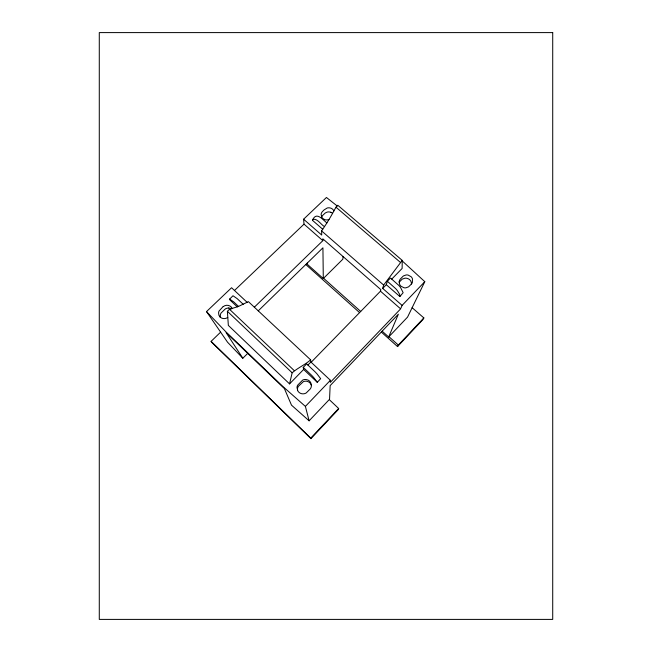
<?xml version="1.0" encoding="UTF-8"?>
<svg xmlns="http://www.w3.org/2000/svg" width="652" height="652" viewBox="0 0 652 652"><rect width="100%" height="100%" fill="white"/><g stroke="black" fill="none" stroke-linecap="round" stroke-linejoin="round"><path stroke-width="0.98" d="M321.591 230.889A209.471 209.471 0 0 0 335.177 208.575L337.785 205.266L402.235 260.392L402.129 268.461L391.738 279.113M329.545 399.277L330.156 385.609L398.364 314.199L388.673 336.994L382.153 331.167M303.636 369.448L317.296 382.317L320.654 378.682L317.068 373.955A71.109 71.109 0 0 0 314.998 371.762L306.652 363.873L303.245 367.369L303.636 369.448L289.553 383.889L228.339 325.405L227.385 311.322L229.504 309.284L238.55 306.407L248.404 301.64L310.629 359.855L310.89 362.015L330.393 380.279L330.303 382.39L400.63 308.869L380.466 291.191L380.89 289.684L322.822 238.819L322.846 240.661L254.337 307.198M317.296 382.317L313.669 377.475A75.216 75.216 0 0 0 310.865 374.566L303.245 367.369M343.05 256.538L342.846 259.194L323.294 278.559L307.353 264.321L307.255 263.098M247.678 353.425L242.829 358.233L226.114 332.642L284.402 388.584L291.501 405.153L309.113 420.809L329.244 399.594L338.649 408.478L338.502 409.334L310.939 438.641L212.332 342.911L211.101 341.363L220.62 332.145M289.553 383.889L292.153 372.805C297.752 367.875 304.949 364.851 310.629 359.855M400.923 308.184L402.105 305.389L382.691 288.396L383.653 285.063L402.235 260.392M386.302 284.696L387.345 281.24L390.483 278.029L398.739 285.332A26.129 26.129 0 0 1 400.597 287.548L403.148 292.675L399.888 296.538L386.302 284.696L382.691 288.396M402.227 260.93L424.802 281.68L407.549 317.116L388.673 336.994M399.888 296.538L399.627 294.313L397.475 290.784A26.789 26.789 0 0 0 395.601 288.559L387.345 281.24M381.306 332.055L397.541 346.571L398.323 345.055L423.857 317.923L412.129 307.695M423.857 317.923L422.814 319.7L397.541 346.571M399.187 282.194L402.178 279.162L404.884 278.2A6.822 6.822 0 0 1 406.905 278.314L408.331 278.795A5.452 5.452 0 0 1 411.436 283.987M243.237 304.321L238.591 299.961A51.842 51.842 0 0 0 237.026 298.534L232.984 295.755L229.504 299.244A1.85 1.85 0 0 0 229.691 299.724L237.295 306.905M310.939 438.641L310.768 438.111L338.649 408.478M309.113 420.809L305.389 406.4L330.393 380.279M402.105 305.389L424.802 281.68M307.915 365.063L310.89 362.015M311.159 362.267L380.466 291.191M258.249 310.857L322.927 247.817L323.294 278.559M234.484 290.482L304.011 224.149L303.604 219.211L326.448 197.475L337.117 205.91M229.545 299.048L233.612 301.811A55.314 55.314 0 0 1 235.168 303.245L238.534 306.416M242.829 358.233L227.524 342.186L206.505 311.591L231.566 287.744L247.141 302.332M223.163 306.53L219.023 311.077A6.17 6.17 0 0 0 218.591 312.976L218.933 315.291L220.148 317.043M228.591 308.037L228.249 308.046A6.471 6.471 0 0 0 225.315 308.934L221.109 312.984A5.949 5.949 0 0 0 220.319 315.079L220.409 317.271M330.825 212.267L329.244 211.933A6.667 6.667 0 0 0 327.141 212.12L325.291 212.951L322.699 215.388A4.98 4.98 0 0 0 321.607 216.912M335.878 207.1L400.336 262.332M326.913 222.894C323.376 220.498 316.807 211.329 312.936 219.333C317.605 218.33 321.037 224.867 324.533 226.603M312.601 220.441L322.748 229.284M383.653 285.063L321.632 230.922L321.697 235.046L303.604 219.211M304.011 224.149L322.846 240.661M305.389 406.4L282.699 386.334L225.967 331.909L206.505 311.591M323.579 278.274L360.711 311.452M388.959 336.693L398.323 345.055M305.796 264.516L359.578 312.618M229.504 309.284L294.272 370.646M227.385 311.322L292.161 372.805M211.101 341.363L310.768 438.111M232.185 308.616L232.006 308.217A4.76 4.76 0 0 0 231.436 307.32M297.524 390.344L297.467 388.975A6.202 6.202 0 0 1 298.331 386.351L303.408 381.624A6.39 6.39 0 0 1 306.293 381.2L307.116 381.33A5.811 5.811 0 0 1 311.387 385.405M329.024 219.414A6.007 6.007 0 0 1 323.93 219.3M323.954 219.251A5.844 5.844 0 0 1 322.121 217.703L321.11 214.663A4.808 4.808 0 0 1 322.667 211.338L323.229 210.767A5.355 5.355 0 0 1 324.117 209.92L327.157 208.012A6.699 6.699 0 0 1 329.7 207.874L330.523 208.053A5.379 5.379 0 0 1 333.889 210.922M312.642 220.433A1.491 1.491 0 0 1 312.895 219.3M227.76 317.402A6.039 6.039 0 0 1 220.107 317.092M223.237 306.627A5.966 5.966 0 0 1 231.493 307.263M330.841 212.25A6.17 6.17 0 0 1 332.553 213.367M228.591 308.005A5.803 5.803 0 0 1 231.436 308.828M311.411 385.242L311.387 385.927A6.227 6.227 0 0 1 310.352 388.837L306.228 392.944A6.324 6.324 0 0 1 302.406 393.816L302.015 393.767A5.729 5.729 0 0 1 300.865 393.458A6.121 6.121 0 0 1 297.866 390.996L296.994 387.638A6.438 6.438 0 0 1 297.581 385.275L302.65 380.1A6.398 6.398 0 0 1 305.959 379.497L307.997 380.051A6.186 6.186 0 0 1 310.702 382.626L311.411 385.242M399.179 281.843L399.57 284.133A6.104 6.104 0 0 0 400.915 286.155L403.947 287.744A6.675 6.675 0 0 0 405.952 287.817L408.633 286.815L411.355 284.076A5.102 5.102 0 0 0 412.374 282.536L412.471 278.86A6.072 6.072 0 0 0 411.176 276.766L408.136 275.079A6.699 6.699 0 0 0 406.106 274.973L403.368 275.959L400.638 278.689A5.102 5.102 0 0 0 399.489 280.523L399.179 281.843M552.717 32.6L99.283 32.6L99.283 619.4L552.717 619.4L552.717 32.6"/></g></svg>
